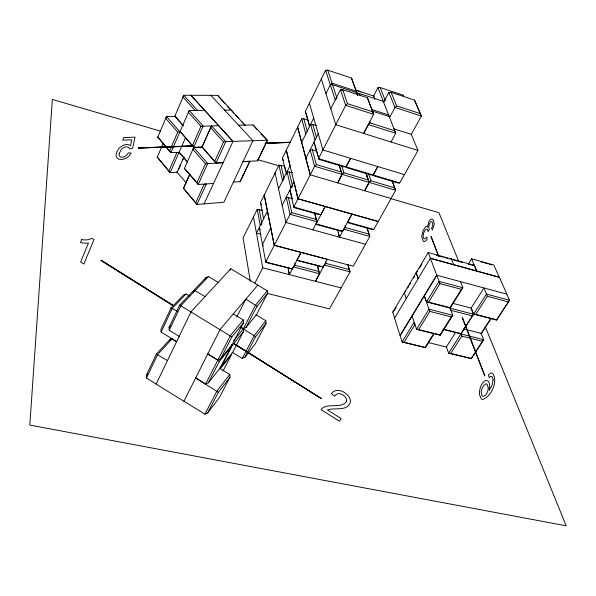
<?xml version="1.0" encoding="UTF-8"?>
<svg xmlns="http://www.w3.org/2000/svg" width="596" height="596" viewBox="0 0 596 596"><rect width="100%" height="100%" fill="white"/><g stroke="black" fill="none" stroke-linecap="round" stroke-linejoin="round"><path stroke-width="0.89" d="M204.614 110.312L189.23 110.454L170.858 152.628L157.776 137.058L170.858 152.628L178.547 152.308M168.906 170.933L176.885 152.665L179.016 152.367L170.136 172.661L157.277 157.165L170.136 172.661L177.198 172.251L183.881 157.12M183.263 125.942L174.859 116.056L183.3 125.592M234.869 344.361L321.497 398.672L234.243 343.564M243.034 161.583L257.539 160.838L267.433 140.209L253.136 124.966L238.534 125.212M233.334 182.1L240.136 181.638L249.806 161.315L242.997 161.665M157.716 137.304L166.515 116.533L175.909 116.406M223.135 162.604L216.02 162.976L201.984 147.108L211.505 125.853L225.81 141.639L267.433 140.209L257.539 160.838M157.217 157.366L163.297 143.092M174.77 116.339L183.784 95.263L217.674 95.367L245.135 125.339L241.365 121.293M169.607 150.855L177.727 132.081L179.895 131.776L166.515 116.533L165.695 118.358L177.727 132.081M187.487 162.045L179.105 152.345L185.721 137.236M178.353 169.815L180.573 164.794M182.801 159.75L183.918 157.217M201.411 147.063L193.693 147.354L192.434 145.536L200.956 126.285L218.643 125.704M213.495 183.449L198.185 184.484L184.417 168.437L193.707 147.503L201.433 147.205M204.055 203.854L196.978 204.443L183.456 188.433L189.759 174.367M201.984 147.108L211.505 125.853M183.456 188.433L189.915 174.114M205.508 163.788L192.895 149.402L193.707 147.503L207.743 163.483L198.185 184.484L196.926 182.696L205.508 163.788L223.098 162.693M195.741 202.7L204.167 184.313L206.358 184.015L196.978 204.443L183.568 188.284M214.769 161.158L223.56 141.96L225.81 141.639L216.02 162.976L202.126 146.877M179.105 152.345L187.688 161.948M189.193 295.899L186.056 293.999L183.464 295.065L171.052 307.916L160.98 329.305L161.076 332.076L176.885 341.776M161.076 332.076L172.296 308.288L186.056 293.999M156.159 384.033L146.467 378.035L146.378 375.197L156.405 354.091L169.294 340.055L171.931 338.953L176.416 341.612M179.187 336.375L169.204 330.259L169.093 327.375L179.679 305.085L192.396 291.779L195.093 290.677L205.031 296.622M146.467 378.035L157.635 354.568L171.931 338.953M169.204 330.259L180.998 305.465L208.54 276.551L218.188 282.4M240.136 181.638L249.806 161.315M169.957 340.122L170.754 338.461L171.991 338.893M193.052 291.898L193.834 290.274L205.911 277.624L208.54 276.551M205.113 279.286L205.911 277.624M191.122 311.626L156.107 384.115L183.903 401.302L220.17 329.35L257.845 285.059L230.816 268.736L191.13 311.648M263.618 218.747L260.497 202.625L278.943 165.114L284.501 166.18M286.587 174.442L282.385 158.104L301.71 118.813L303.804 118.79L308.132 120.139M309.525 126.486L305.323 111.467L325.587 70.268L327.763 70.179L351.476 78.039L357.749 95.218M229.996 270.398L230.816 268.736M267.44 211.059L256.481 233.088L260.884 234.265M278.563 188.805L290.036 165.651L286.303 150.14L297.955 198.788L378.236 221.556L391.11 198.513L310.196 174.807L297.605 126.985L310.24 174.784M301.695 142.317L313.727 118.03M325.967 93.535L330.296 84.736L332.039 83.187L356.162 91.084L357.131 93.498M270.793 227.806L262.449 244.457L263.074 245.999M282.176 205.3L293.947 181.936L298 198.773L325.155 206.469L320.864 214.62L318.681 214.53L294.357 207.721L293.791 207.028L289.842 190.094L290.475 191.674M305.89 158.245L318.249 133.705M330.787 108.815L340.405 89.728L342.707 89.668L367.427 97.729L373.677 114.335L363.627 133.415M236.731 317.117L245.91 299.11L256.995 306.314L245.969 327.591L243.391 328.679L240.441 326.884M254.924 283.107L262.739 267.798L253.464 216.765M195.712 377.894L205.62 383.988L230.376 335.585L243.272 319.963L233.319 313.913M208.317 382.841L219.291 361.437L230.995 346.976L220.125 368.075L208.317 382.841L205.62 383.988M207.803 353.912L217.853 360.073L220.58 358.919L231.859 336.919L243.436 322.823L243.272 319.963M243.436 322.823L232.269 344.495L220.58 358.919M220.148 366.957L221.459 366.398L232.321 345.337L243.451 331.592L243.295 328.836L233.744 340.569M243.391 328.679L255.632 304.996L267.291 290.87L257.8 285.134M223.09 370.913L231.464 354.732L220.215 368.812M243.451 331.592L232.701 352.355L221.459 366.398M267.291 290.87L267.462 293.567L256.556 314.539L245.969 327.591M183.955 401.227L204.89 414.175L216.907 391.065L229.81 374.467L219.432 368.097M204.89 414.175L207.55 413.021L218.374 392.257L229.959 377.29L229.81 374.467M403.708 96.761L403.015 95.122L380.159 87.545L377.961 87.605L373.58 96.001L374.899 99.45M229.959 377.29L219.231 397.77L207.55 413.021M232.09 352.258L242.237 358.457L254.313 335.451L265.868 320.76L255.818 314.666M242.237 358.457L244.785 357.369L255.662 336.695L266.032 323.449L265.868 320.76M259.297 227.523L265.727 262.017L266.337 262.575L292.286 268.893L301.002 252.339M312.87 229.803L317.094 221.786L314.882 213.189M337.619 182.808L342.052 174.39L338.96 164.973M314.911 144.709L313.936 142.273L319.024 159.423L343.75 166.82L346.023 166.85L350.53 158.29M294.744 263.559L295.132 265.309L293.426 266.963L289.403 274.6L287.92 267.559M367.143 227.836L369.84 236.418L353.272 266.241L274.235 245.269L264.237 195.019L274.235 245.269L327.346 259.327L323.188 266.986L297.568 260.683L297.024 260.124L301.107 252.369M351.916 214.061L342.611 231.203L340.435 231.099L316.632 224.513L316.118 223.873L325.267 206.499L378.177 221.503L373.744 229.438L371.539 229.333L348.101 222.77L347.654 222.129L352.02 214.091M337.723 182.838L342.164 174.419L343.907 172.773L368.119 179.97L369.095 182.406L364.588 190.713M377.708 166.53L373.126 174.971L370.846 174.933L346.596 167.67L346.127 166.887L350.642 158.327M363.739 133.452L368.402 124.594L370.168 122.955L394.768 130.762L395.766 133.266L391.028 141.997M266.032 323.449L255.274 343.832L244.785 357.369M384.018 101.618L388.875 92.417L391.14 92.358L414.488 100.091L421.372 116.071L411.292 134.376L393.785 128.803M389.97 116.786L394.962 107.459L396.66 105.879L420.403 113.635M315.433 281.275L319.523 273.735L317.579 265.786M315.537 281.305L324.351 265.064L326.019 263.425L349.137 269.519L350.061 271.828L341.098 287.861M343.817 229.199L369.84 236.418L368.902 234.072L345.501 227.56L343.817 229.199L339.519 237.111L337.381 229.415M364.692 190.742L369.2 182.436L370.906 180.797L394.664 187.859L395.625 190.273L391.05 198.468M404.379 174.613L399.722 182.942L397.435 182.89L373.64 175.768L373.238 175.008L377.819 166.56M411.27 134.212L417.967 150.46L404.446 174.658L322.883 149.946M394.649 318.1L392.771 312.118L428.219 252.533L474.245 265.302L476.681 271.068M394.232 310.598L396.117 307.432M407.657 288.039L408.573 286.49M409.497 284.948L410.413 283.398M413.639 277.982L414.563 276.432M419.532 268.088L421.879 264.132M184.417 168.437L196.926 182.696M436.756 275.277L400.139 335.623L402.106 341.91L425.47 347.587L434.335 333.395M404.17 342.126L414.995 324.425L414.116 322.235L402.106 341.91L425.47 347.587M424.315 295.787L426.49 301.949L428.628 302.127L439.945 283.614L428.219 252.533L428.472 253.062M412.089 315.925L416.567 329.372L418.683 329.581L429.858 311.41L424.263 295.869M468.285 264.155L471.592 258.82L493.846 265.041L499.299 277.304L430.387 258.314M425.209 347.237L433.776 333.529M450.159 308.087L426.49 301.949L439.043 281.364L462.876 287.756L450.159 308.087L449.95 307.655L461.393 289.343L462.876 287.756L460.447 281.67M440.243 335.257L416.567 329.372L428.964 309.175L452.796 315.299L440.243 335.257L440.004 334.877L451.314 316.908L452.796 315.299L450.278 308.609M455.664 332.382L446.382 346.947L448.624 353.204L471.212 358.688L483.669 339.683L481.195 333.499M443.133 329.424L460.894 333.879L473.477 314.226L471.026 308.087L452.342 303.208M472.032 315.805L451.083 310.389L450.203 308.192L473.477 314.226L448.624 353.204L450.703 353.428L461.796 336.137L460.932 333.983L483.669 339.683L471.212 358.688M496.498 320.104L509.505 300.25L486.485 294.081L473.619 314.174L475.772 314.36L487.364 296.286L483.922 288.01L471.168 308.035L473.619 314.174L496.498 320.104L509.505 300.25L506.809 294.186M491.082 318.331L481.248 333.417L463.621 328.962M481.032 333.827L491.171 318.271M100.992 260.437L173.443 305.86L100.955 260.363M207.751 354.009L217.801 360.17L218.903 358.814M256.995 306.314L267.462 293.567M146.378 375.197L147.614 373.834M169.093 327.375L170.314 326.072M392.771 312.118L393.747 311.105M405.809 291.139L404.349 292.658L406.271 298.656M417.647 271.247L416.179 272.774L418.25 278.623M292.755 198.587L286.222 197.276L290.081 214.299L317.094 221.786L316.133 219.395L291.846 212.638L290.081 214.299L265.727 262.017L292.286 268.893M261.368 224.476L260.243 225.519L257.204 209.323L262.635 210.358M292.606 186.339L290.87 187.949L287.063 171.722L292.621 172.773M341.068 171.931L316.387 164.593L314.599 166.247L293.791 207.028L320.864 214.62M384.778 101.141L383.668 102.162L377.961 87.605M283.629 179.769L282.497 180.804L278.943 165.114M342.126 90.294L340.405 89.728L345.68 105.343L373.677 114.335L372.664 111.802L347.49 103.697L345.68 105.343L318.495 158.611L346.023 166.85M336.42 98.824L335.235 99.89L325.587 70.268M430.953 236.619L438.351 255.796M484.928 375.793L462.518 317.743M138.421 147.845L193.164 145.774M195.965 110.528L197.425 110.32L183.784 95.263L182.979 97.074L195.235 110.632M265.19 143.122L290.327 142.153M138.6 148.054L193.193 146.013M265.369 143.308L290.356 142.377M138.451 148.091L193.044 146.05M265.22 143.345L290.2 142.407M330.318 84.796L332.546 84.729L356.713 92.626L357.153 93.557M383.586 102.192L383.213 101.29L359.492 93.535L357.257 93.594L357.853 95.256M224.498 110.081L231.39 110.081L233.833 113.203M315.016 140.03L310.613 124.4L312.773 124.378L316.305 125.473M316.662 151.131L312.326 149.827L310.136 149.812L314.599 166.247L342.052 174.39M449.28 258.835L451.381 258.955L453.78 264.758M472.144 265.168L474.245 265.302M450.703 353.428L471.049 358.367M428.658 342.648L446.531 347.028M418.683 329.581L440.004 334.877M267.522 293.463L329.454 308.862L341.158 287.913L262.739 267.798M461.796 336.137L482.253 341.255M443.35 329.148L460.701 333.507M429.858 311.41L451.314 316.908M293.426 266.963L319.523 273.735L317.102 265.302M428.628 302.127L449.95 307.655M475.772 314.36L496.371 319.702M295.132 265.309L318.592 271.418M193.834 290.274L195.145 290.617M324.351 265.064L350.061 271.828L348.101 264.803M297.024 260.124L323.188 266.986M439.945 283.614L461.393 289.343M487.364 296.286L508.083 301.822M285.886 222.442L365.542 244.278M436.272 255.23L443.215 257.152M444.944 257.628L447.551 258.351M453.459 259.99L457.907 261.227M459.687 261.719L462.354 262.456M468.583 264.184L471.257 264.922M316.118 223.873L342.611 231.203M259.729 210.015L257.204 209.323L243.094 237.849L250.342 281.416M347.654 222.129L373.744 229.438M480.45 261.756L483.058 262.486M484.801 262.97L487.409 263.7M489.145 264.184L491.76 264.915M179.679 305.085L231.859 336.919M160.384 131.098L52.359 99.45L29.8 425.06L566.2 525.821L485.211 326.563M257.695 159.609L279.122 165.882M390.715 198.58L438.932 212.705L458.562 261.003M171.052 307.916L177.504 311.47M346.127 166.887L373.126 174.971M373.238 175.008L399.722 182.942M310.613 124.4L312.386 124.951M335.757 124.713L417.967 150.46M368.402 124.594L395.766 133.266L383.213 101.29M371.323 109.366L388.562 114.924L389.538 117.367M371.926 110.975L389.195 116.54L389.56 117.427M355.693 90.115L374.228 96.187M357.429 90.704L360.647 91.762M156.405 354.091L167.469 360.625M240.344 327.04L255.662 336.695M195.667 377.983L218.374 392.257M101.126 260.117L173.615 305.606M234.861 344.309L321.512 398.627M217.801 360.17L219.291 361.437M231.367 344.495L232.321 345.337M262.441 244.39L263.045 244.971M256.757 129.354L253.136 124.966M261.048 133.921L267.164 140.447M224.997 103.726L217.674 95.367M227.448 106.356L230.518 109.649M235.718 115.229L238.854 118.597M210.835 95.278L252.95 140.701L223.85 202.268L204.063 203.921L232.999 141.386L190.899 95.211M190.914 95.285L232.947 141.394M210.708 127.738L223.56 141.96M200.956 126.285L188.411 112.309L189.23 110.454L203.191 125.972L193.693 147.354L180.096 131.493L192.434 145.536M176.714 171.745L186.228 182.942M416.403 273.34L416.127 272.849L418.198 278.704M476.778 271.098L471.592 258.82L471.756 259.327M391.14 92.358L396.66 105.879M388.875 92.417L394.962 107.459L421.372 116.071L414.488 100.091M451.47 258.984L451.679 259.498M282.385 158.104L283.309 160.391M260.497 202.625L261.391 204.853M259.595 228.275L260.206 229.788M305.323 111.467L305.949 113.024M380.159 87.545L385.329 100.627M431.169 236.537L438.842 256.407M462.28 317.832L484.675 375.89M367.427 97.729L372.664 111.802M392.6 181.951L395.625 190.273L342.164 174.419L339.526 166.075M392.131 180.893L394.664 187.859M403.015 95.122L403.336 96.008M359.492 93.535L360.111 95.233M369.565 121.279L370.168 122.955M351.476 78.039L356.162 91.084M356.713 92.626L357.63 95.174M342.707 89.668L347.49 103.697M368.551 173.838L370.906 180.797M366.421 174.121L369.2 182.436M366.309 174.092L369.095 182.406M365.795 173.011L368.119 179.97M327.763 70.179L332.039 83.187M332.546 84.729L337.008 98.295M321.281 78.836L335.801 124.698M367.032 228.126L368.902 234.072M341.769 165.815L343.907 172.773M345.01 225.862L345.501 227.56M309.369 103.071L322.928 149.931M312.773 124.378L316.521 137.549M306.262 113.806L309.577 125.644M315.15 145.58L319.024 159.423M347.684 264.311L349.137 269.519M337.314 229.52L337.612 230.592M338.208 232.745L339.415 237.081M303.804 118.79L307.305 131.53M312.326 149.827L316.387 164.593M301.71 118.813L305.815 133.936M314.517 213.092L316.133 219.395M325.58 261.689L326.019 263.425M289.142 171.76L292.405 185.483M284.948 167.416L285.767 170.925M290.796 192.471L292.264 198.751M293.94 205.925L294.357 207.721M280.962 165.144L283.994 178.36M288.337 197.336L291.846 212.638M275.024 172.915L285.931 222.42M288.36 270.107L289.298 274.57M259.156 209.397L261.927 223.954M266.01 260.817L266.337 262.575M427.66 226.346L427.652 227.136L426.863 226.592A5.312 2.339 -74.1 0 0 426.185 226.644A5.461 2.406 -74.1 0 0 425.447 227.083L423.242 230.339L421.886 235.375A7.741 3.412 -74.2 0 0 421.826 237.469L423.182 241.238A7.174 3.166 -74.2 0 0 424.047 241.596L425.753 240.896L427.183 239.212L426.676 237.096L425.037 238.72A4.12 1.818 -74.2 0 1 423.801 238.564L423.175 236.873A4.694 2.071 -74.2 0 1 423.16 235.614L423.48 233.692A4.775 2.101 -74.2 0 1 423.942 232.306L425.514 229.758A4.388 1.937 -74.2 0 1 426.2 229.259L426.654 229.147A4.433 1.952 -74.2 0 1 427.235 229.311L428.159 231.702L429.284 229.467L428.897 228.268A6.094 2.704 -73.9 0 1 428.8 226.793L429.276 224.297L430.431 222.271A3.524 1.557 -73.9 0 1 430.997 221.772L431.556 221.585A3.695 1.639 -73.9 0 1 432.04 221.734L432.785 223.642A3.904 1.728 -74 0 1 432.793 224.32A4.03 1.781 -74 0 1 432.554 225.862L431.549 228.529L432.495 229.914L433.97 225.385A6.824 3.025 -74 0 0 434.156 223.582L433.434 220.051L431.623 219A5.945 2.63 -73.9 0 0 430.766 219.388L430.334 219.745A5.96 2.637 -73.9 0 0 428.785 221.943L427.66 226.346M493.153 379.816L492.14 385.009L489.189 390.492L489.674 387.735A7.644 3.919 -78.5 0 0 489.726 386.201L489.666 385.247A8.463 4.336 -78.5 0 0 489.122 382.788L488.578 381.701A7.86 4.03 -78.5 0 0 487.535 380.688C484.682 379.533 482.626 382.833 481.464 384.956A11.078 5.684 -78.6 0 0 480.279 387.825L479.676 390.246A8.217 4.202 -78.6 0 0 479.467 392.012A8.478 4.336 -78.6 0 0 479.579 394.783L481.121 398.62A8.813 4.515 -78.6 0 0 482.477 399.529C490.97 397.1 498.457 381.477 492.721 373.454A7.39 3.814 -78.3 0 0 490.493 373.238L488.415 374.988L489.242 377.64L490.687 376.516A3.777 1.944 -78.2 0 1 491.335 376.419L491.596 376.471A4.612 2.377 -78.3 0 1 492.259 376.918L493.153 379.816M488.221 387.922L488.213 388.465A6.176 3.166 -78.5 0 1 487.982 390.224C487.349 392.712 485.949 395.997 483.088 396.333A5.915 3.025 -78.6 0 1 481.985 395.647L481.166 391.892A6.243 3.196 -78.6 0 1 481.441 390.142L483.222 386.133L485.584 383.973A5.737 2.943 -78.5 0 1 486.485 383.973A5.103 2.615 -78.5 0 1 487.23 384.487L488.221 387.922M119.178 153.753L119.133 154.714A5.997 3.844 -37.9 0 0 119.476 155.914L120.25 156.755A5.2 3.33 -37.8 0 0 121.361 157.18L123.528 157.031A4.813 3.077 -37.8 0 0 124.75 156.547L126.695 155.116L128.326 152.911L131.12 153.03L129.406 155.541A7.755 4.962 -37.9 0 1 127.723 157.091L127.09 157.545A7.912 5.066 -37.9 0 1 125.056 158.625C122.202 159.817 117.412 160.182 116.302 156.502A9.648 6.176 -37.9 0 1 116.108 154.722L116.786 151.943L118.47 149.06A8.188 5.252 -37.9 0 1 120.258 147.242L122.396 145.782A7.986 5.118 -37.9 0 1 124.594 144.873L125.331 144.686A9.38 6.012 -37.8 0 1 127.358 144.515A8.411 5.394 -37.9 0 1 128.386 144.649L130.517 145.752L131.746 139.844L122.657 140.127L123.722 137.497L135.039 137.169L132.536 148.441L129.809 148.866L128.751 147.391L127.209 146.899A7.286 4.664 -37.9 0 0 125.503 147.011L124.475 147.294A5.275 3.382 -37.9 0 0 122.985 148.031A5.468 3.509 -37.9 0 0 122.053 148.717A5.334 3.42 -37.9 0 0 121.226 149.529L119.178 153.753M346.44 400.966L346.321 401.421A6.109 4.939 34.5 0 1 345.665 402.68C339.333 408.133 329.514 403.485 322.622 407.955A7.115 5.699 34.9 0 0 321.393 409.154L321.088 409.646L339.496 421.208L341.106 418.534L327.42 409.936C334.602 407.262 347.088 411.791 350.277 402.449A8.389 6.787 34.4 0 0 350.284 400.147A9.447 7.644 34.4 0 0 349.472 397.696C346.276 391.743 336.241 386.968 331.369 393.636L334.743 396.154L336.278 394.455L337.738 393.792A5.729 4.634 34.5 0 1 339.988 393.725L343.013 394.954L345.352 397.04A5.692 4.604 34.5 0 1 346.164 398.523L346.44 399.536A5.267 4.261 34.4 0 1 346.44 400.966M81.652 239.637L80.467 242.542L82.345 242.915A34.054 26.85 51.9 0 0 85.645 243.198L88.461 243.012L80.661 262.002L83.887 264.043L93.967 239.614L91.858 238.296L88.901 239.518A22.573 17.776 51.5 0 1 84.744 239.927L81.652 239.637M430.364 258.262L394.582 318.122L400.065 335.652L436.734 275.218L506.876 294.163L499.366 277.274L430.364 258.262"/></g></svg>
